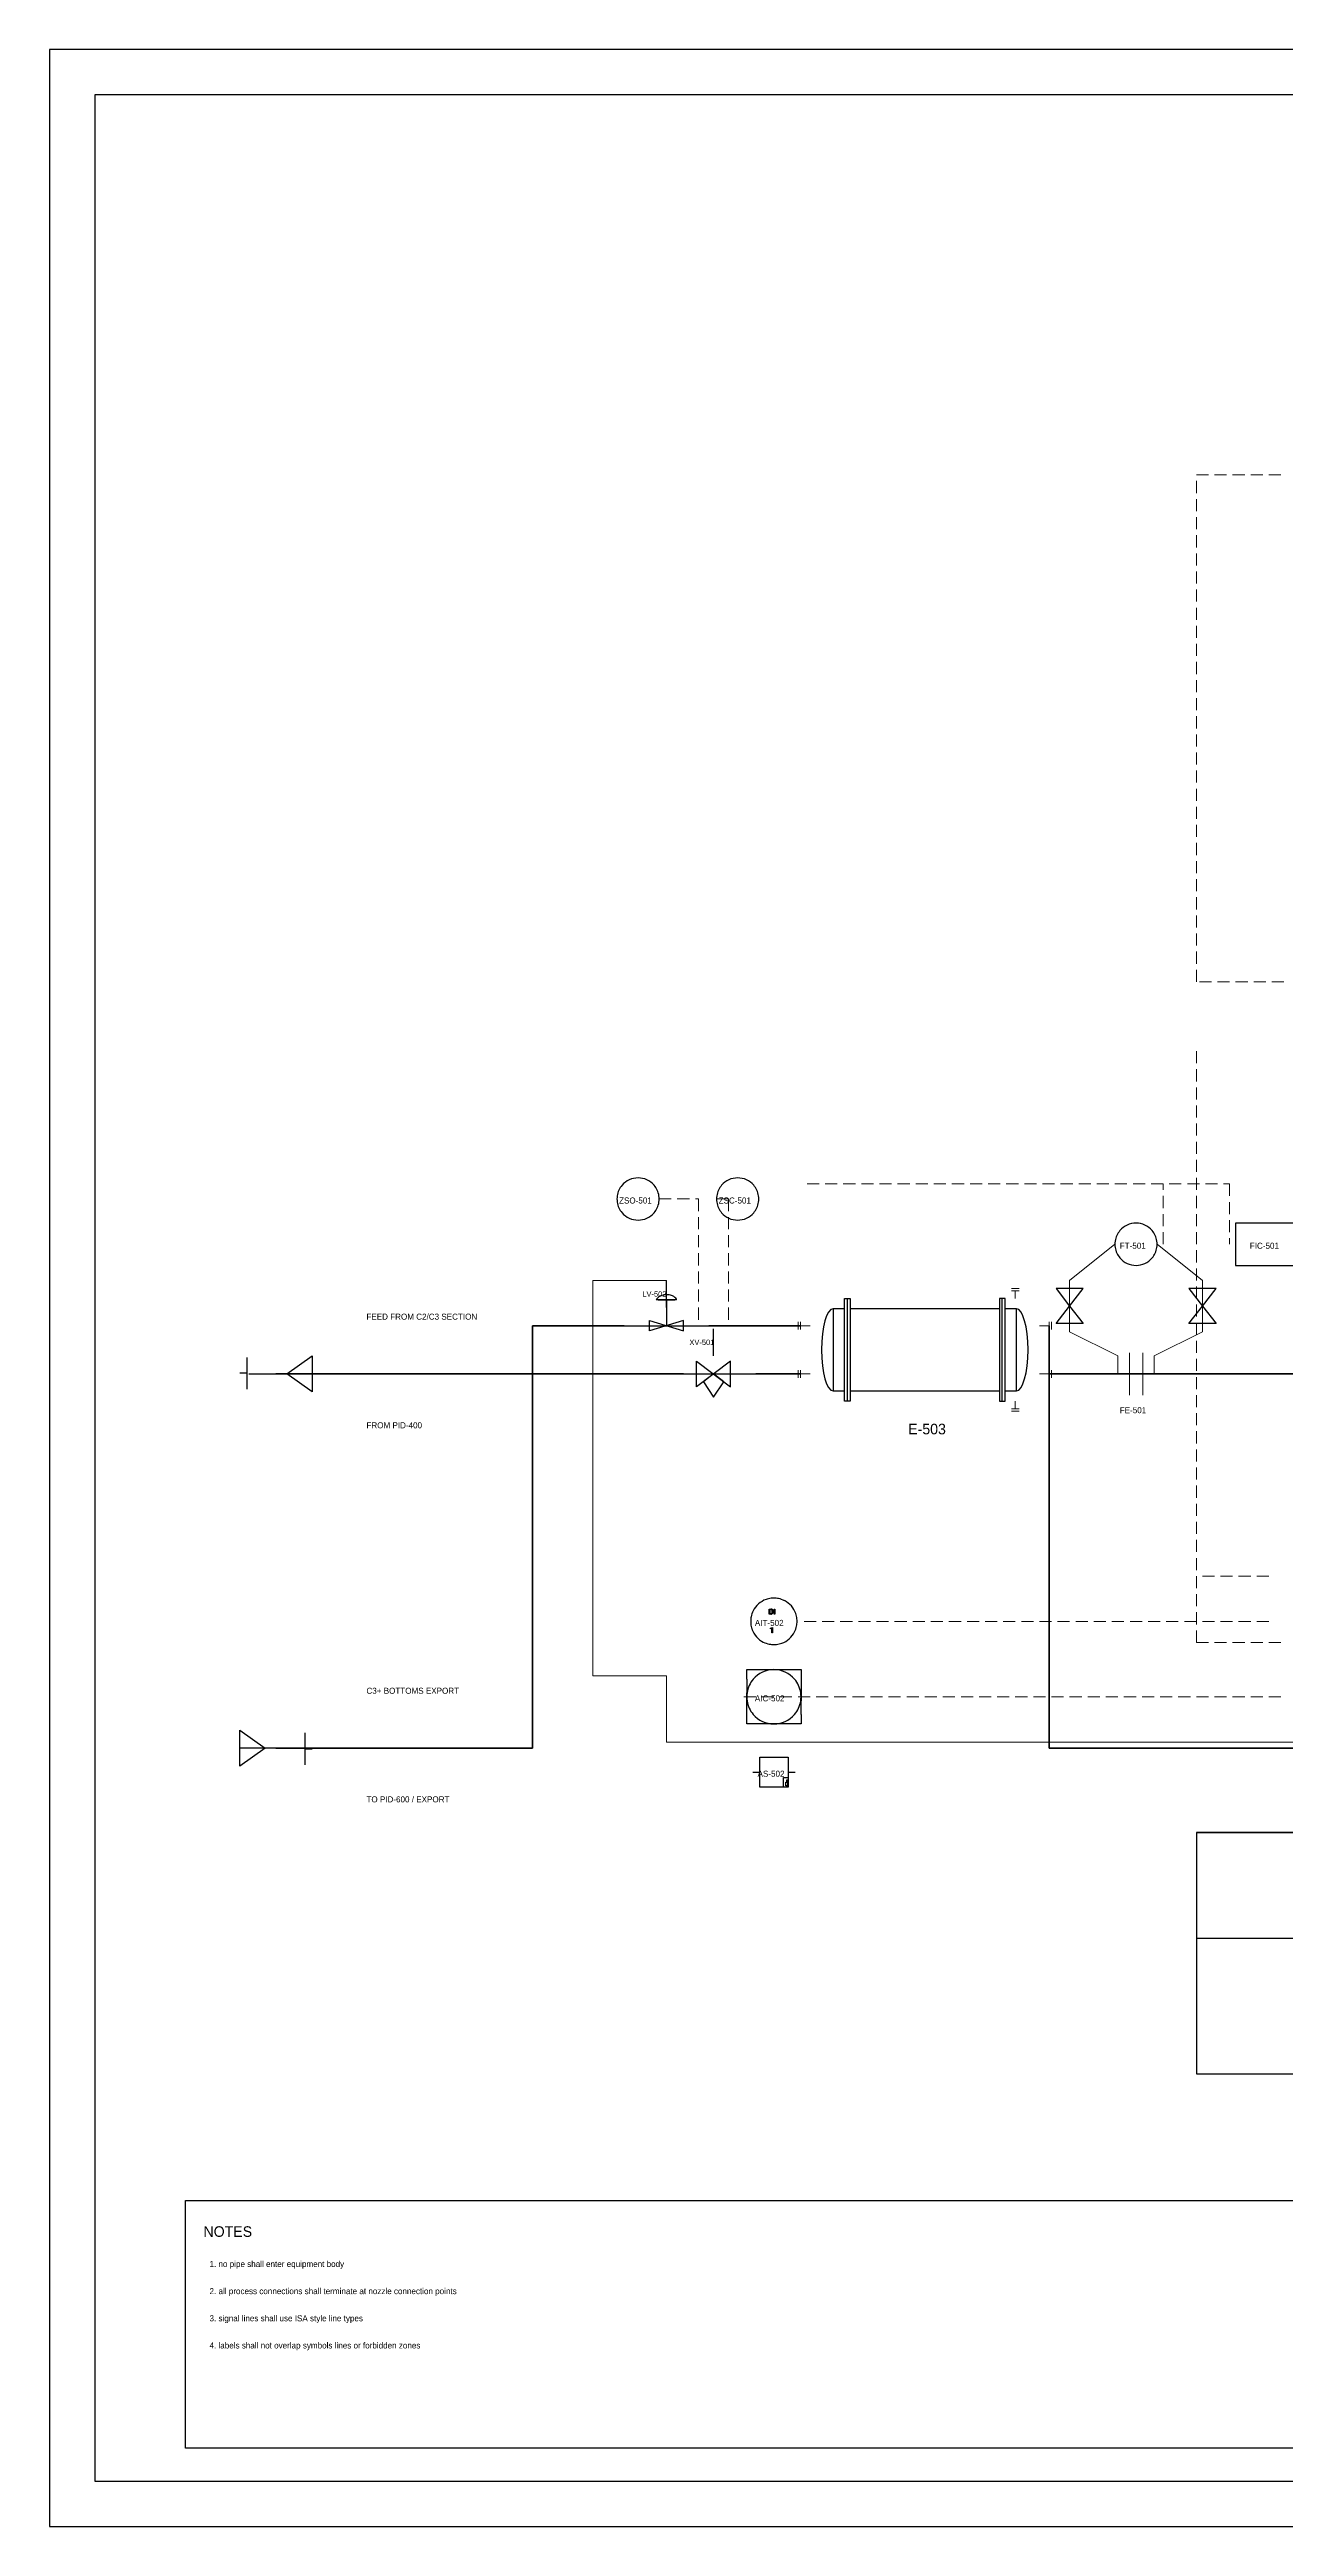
# Model space of a CAD drawing. Header units: metres. Extents: x 10 to 1179, y 10 to 831.
# Drawn here: x 10 to 420, y 10 to 831 of the extents above; entities that cross this region are included whole.
import ezdxf

# ---------------------------------------------------------------- set-up
doc = ezdxf.new("R2010")
doc.units = ezdxf.units.M
for name, color, linetype in [('BORDER', 7, 'Continuous'), ('IMPULSE_LINE', 8, 'Continuous'), ('INSTRUMENT', 7, 'Continuous'), ('NOZZLES', 7, 'Continuous'), ('PROCESS', 7, 'Continuous'), ('SIGNAL_ELECTRIC', 8, 'Continuous'), ('SIGNAL_PNEUMATIC', 8, 'Continuous'), ('SYMBOLS', 7, 'Continuous'), ('TABLE', 8, 'Continuous'), ('TEXT', 7, 'Continuous'), ('VALVES', 7, 'Continuous')]:
    doc.layers.add(name, color=color, linetype=linetype)

# ---------------------------------------------------------------- blocks, each defined once
blk = doc.blocks.new('YAML_PID_OFFPAGE_CONNECTOR')
at = {"layer": 'DEFAULT_1_2_778'}
for p, q in [((2.65, 0.67), (2.65, -0.73)), ((2.68, -0.03), (3.32, -0.03))]:
    blk.add_line(p, q, dxfattribs=at)
at = {"layer": 'DEFAULT_255_2_778'}
for p, q in [((-3.32, 0), (-3.32, 0.79)), ((-3.32, 0.79), (-1, 0)), ((2.5, 0), (-3.32, 0)), ((-1, 0), (-3.32, -0.79)), ((-3.32, -0.79), (-3.32, 0))]:
    blk.add_line(p, q, dxfattribs=at)
blk = doc.blocks.new('YAML_PID_FEED_BOTTOMS_EXCHANGER')
for p, q in [((-1.6875, -0.625), (-1.6875, 0.625)), ((1.6875, -0.625), (1.6875, 0.625))]:
    blk.add_line(p, q)
for points in [[(-1.75, 0.625), (-1.625, 0.625), (-1.625, -0.625), (-1.75, -0.625)], [(1.75, 0.625), (1.625, 0.625), (1.625, -0.625), (1.75, -0.625)]]:
    blk.add_lwpolyline(points, close=True)
at = {"linetype": 'CONTINUOUS'}
for points in [[(-1.75, 0.5), (-2, 0.5), (-2, -0.5)], [(1.625, 0.5), (-1.625, 0.5)], [(1.75, -0.5), (2, -0.5), (2, 0.5), (1.75, 0.5)], [(-2, -0.5), (-1.75, -0.5)], [(-1.625, -0.5), (1.625, -0.5)]]:
    blk.add_lwpolyline(points, dxfattribs=at)
for centre, major_axis in [((-2, 0), (0, -0.5)), ((2, 0), (0, 0.5))]:
    blk.add_ellipse(centre, major_axis=major_axis, ratio=0.5, start_param=3.1415927, end_param=6.2831853)
blk = doc.blocks.new('YAML_PID_SHUTDOWN_VALVE')
at = {"layer": 'DEFAULT_255_2_778'}
for p, q in [((-6.61, 0.53), (6.61, 0.53)), ((2.65, 1.85), (-2.65, -0.79)), ((-2.65, -0.79), (-2.65, 1.85)), ((-2.65, 1.85), (2.65, -0.79)), ((0, 0.53), (-1.59, -0.26)), ((1.59, -0.26), (0, 0.53)), ((2.65, -0.79), (2.65, 1.85)), ((-1.59, -0.26), (0, -1.85)), ((0, -1.85), (1.59, -0.26))]:
    blk.add_line(p, q, dxfattribs=at)
blk = doc.blocks.new('YAML_PID_CONTROL_VALVE')
at = {"layer": 'DEFAULT_255_2_778'}
for p, q in [((1.59, 3.3), (-1.59, 3.3)), ((-1.32, 3.3), (1.32, 3.3)), ((0, 3.3), (0, -3.31)), ((1.59, 3.3), (1.59, 3.3)), ((-6.61, -3.31), (6.61, -3.31)), ((2.65, -1.99), (-2.65, -4.64)), ((-2.65, -4.64), (-2.65, -1.99)), ((-2.65, -1.99), (2.65, -4.64)), ((2.65, -4.64), (2.65, -1.99))]:
    blk.add_line(p, q, dxfattribs=at)
for centre, radius, start, end in [((-0.12, 3.05), 1.49, 139.274, 170.2375), ((0.08, 2.88), 1.75, 107.8085, 139.4549), ((0.03, 3.03), 1.6, 100.7622, 107.7138), ((0.01, 3.18), 1.44, 91.8616, 100.8049), ((0, 3.29), 1.33, 90.0038, 91.7662), ((0, 3.22), 1.41, 80.7831, 89.8951), ((-0.02, 3.11), 1.52, 79.284, 80.8774), ((-0.07, 2.91), 1.72, 54.0163, 78.868), ((0.03, 3), 1.59, 16.9721, 54.9197), ((0.18, 3.07), 1.43, 9.4624, 16.199)]:
    blk.add_arc(centre, radius, start, end, dxfattribs=at)
blk = doc.blocks.new('YAML_PID_FIELD_INSTRUMENT')
for start, end in [(171.37307, 188.62693), (139.4584, 171.37307), (40.5416, 139.4584), (8.62693, 40.5416), (351.37307, 8.62693), (188.62693, 220.5416), (220.5416, 319.4584), (319.4584, 351.37307)]:
    blk.add_arc((0, 0), 0.5, start, end)
blk = doc.blocks.new('YAML_PID_ANALYZER')
at = {"layer": 'DEFAULT_255_1_542'}
for p, q in [((-1.31, 2.06), (-1.31, 3.52)), ((-1.31, 3.52), (-0.9, 3.52)), ((-0.91, 2.06), (-1.31, 2.06)), ((-0.9, 3.37), (-1.12, 3.37)), ((-1.12, 3.37), (-1.12, 2.22)), ((-1.12, 2.22), (-0.92, 2.22)), ((-0.45, 2.75), (-0.45, 2.84)), ((-0.26, 2.84), (-0.26, 2.75)), ((0.05, 2.06), (0.05, 3.52)), ((0.05, 3.52), (0.24, 3.52)), ((0.24, 2.06), (0.05, 2.06)), ((0.24, 3.52), (0.24, 2.06)), ((-0.94, -1.96), (-0.4, -1.76)), ((-0.94, -2.13), (-0.94, -1.96)), ((-0.56, -1.99), (-0.94, -2.13)), ((-0.56, -3.23), (-0.56, -1.99)), ((-0.37, -3.23), (-0.56, -3.23)), ((-0.4, -1.76), (-0.37, -1.76)), ((-0.37, -1.76), (-0.37, -3.23))]:
    blk.add_line(p, q, dxfattribs=at)
for centre, radius, start, end in [((-0.91, 2.8), 0.576, 269.49714, 284.0204), ((-0.92, 2.91), 0.849, 270.44455, 278.45097), ((-0.9, 2.79), 0.733, 75.4101, 90.38027), ((-0.9, 2.79), 0.571, 79.21515, 89.74461), ((-0.86, 2.98), 0.385, 40.38401, 80.14316), ((-0.88, 2.72), 0.658, 278.10729, 299.03395), ((-0.87, 2.63), 0.399, 283.76996, 318.15562), ((-0.87, 2.91), 0.61, 60.14555, 75.18903), ((-0.91, 2.66), 0.452, 318.74164, 343.68734), ((-0.85, 2.95), 0.57, 26.52541, 60.14509), ((-0.89, 2.95), 0.426, 26.57781, 40.15327), ((-0.84, 2.64), 0.561, 299.25312, 333.45713), ((-1.01, 2.9), 0.554, 9.65716, 26.1932), ((-1.14, 2.73), 0.688, 343.33247, 355.85483), ((-1.3, 2.84), 0.854, 359.64551, 9.86073), ((-1.4, 2.75), 0.951, 355.49889, 0.07885), ((-0.99, 2.87), 0.729, 7.40302, 26.83213), ((-0.96, 2.7), 0.699, 333.07073, 348.71812), ((-1.17, 2.74), 0.91, 348.729, 0.30126), ((-1.19, 2.84), 0.93, 0.16059, 7.71758)]:
    blk.add_arc(centre, radius, start, end, dxfattribs=at)
at = {"layer": 'DEFAULT_255_2_778'}
blk.add_line((-6.61, 0), (-6.61, 0), dxfattribs=at)
for centre, radius, start, end in [((0.08, 0), 6.69, 168.54147, 180.03525), ((-0.04, 0.03), 6.57, 153.04632, 168.52447), ((-0.01, 0.01), 6.61, 109.70784, 153.03281), ((-0.02, 0.01), 6.6, 96.31641, 109.65168), ((0, -0.13), 6.74, 89.98746, 96.32783), ((0, -0.08), 6.69, 78.54147, 90.03525), ((0.03, 0.04), 6.57, 63.04632, 78.52447), ((0.01, 0.01), 6.61, 19.70784, 63.03281), ((0.01, 0.02), 6.6, 6.31641, 19.65168), ((-0.13, 0), 6.74, 359.98746, 6.32783), ((0.13, 0), 6.74, 179.98746, 186.32783), ((-0.01, -0.02), 6.6, 186.31641, 199.65168), ((-0.01, -0.01), 6.61, 199.70784, 243.03281), ((-0.03, -0.04), 6.57, 243.04632, 258.52447), ((0, 0.08), 6.69, 258.54147, 270.03525), ((0, 0.13), 6.74, 269.98746, 276.32783), ((0.02, -0.01), 6.6, 276.31641, 289.65168), ((0.01, -0.01), 6.61, 289.70784, 333.03281), ((0.04, -0.03), 6.57, 333.04632, 348.52447), ((-0.08, 0), 6.69, 348.54147, 0.03525)]:
    blk.add_arc(centre, radius, start, end, dxfattribs=at)
blk = doc.blocks.new('YAML_PID_DCS_CONTROLLER')
for p, q in [((-0.5, 0.325), (-0.5, 0.075)), ((0.5, 0.325), (0.5, 0.075)), ((-0.5, -0.325), (-0.5, -0.075)), ((0.5, -0.325), (0.5, -0.075))]:
    blk.add_line(p, q)
for points in [[(-0.5, 0.325), (-0.5, 0.5), (0.5, 0.5), (0.5, 0.325)], [(-0.5, -0.075), (-0.5, 0.075)], [(0.5, 0.075), (0.5, -0.075)], [(0.5, -0.325), (0.5, -0.5), (-0.5, -0.5), (-0.5, -0.325)]]:
    blk.add_lwpolyline(points)
for start, end in [(40.5416, 139.4584), (171.3731, 188.6269), (139.4584, 171.3731), (8.6269, 40.5416), (351.3731, 8.6269), (188.6269, 220.5416), (220.5416, 319.4584), (319.4584, 351.3731)]:
    blk.add_arc((0, 0), 0.5, start, end)
blk = doc.blocks.new('YAML_PID_SAMPLE_POINT')
at = {"layer": 'DEFAULT_255_2_778'}
for p, q in [((-7.97, 0), (-5.32, 0)), ((-5.26, 2.65), (5.33, 2.65)), ((-5.26, -2.65), (-5.26, 2.65)), ((5.32, 0), (7.97, 0)), ((5.33, 2.65), (5.33, -2.65)), ((5.33, -2.65), (-5.26, -2.65)), ((3.61, -0.93), (5.33, -0.93)), ((3.61, -2.65), (3.61, -0.93)), ((5.33, -2.65), (3.61, -2.65)), ((4.53, -2.38), (4.53, -1.77)), ((4.53, -1.77), (4.89, -1.77)), ((4.89, -2.38), (4.53, -2.38)), ((4.89, -1.77), (4.89, -1.32)), ((4.89, -1.32), (5.19, -1.32)), ((5.19, -2.38), (4.89, -2.38)), ((5.19, -1.32), (5.19, -2.38)), ((5.33, -0.93), (5.33, -2.65))]:
    blk.add_line(p, q, dxfattribs=at)

msp = doc.modelspace()

# ---------------------------------------------------------------- linework, layer by layer
at = {"layer": 'BORDER'}
for points in [[(10, 10), (1179, 10), (1179, 831), (10, 831), (10, 10)], [(25, 25), (1164, 25), (1164, 816), (25, 816), (25, 25)]]:
    msp.add_lwpolyline(points, dxfattribs=at)
at = {"layer": 'IMPULSE_LINE', "lineweight": 18}
for p, q in [((348, 423), (363, 435)), ((392, 423), (377, 435)), ((348, 406), (348, 423)), ((392, 406), (392, 423)), ((364, 398), (348, 406)), ((376, 398), (392, 406)), ((364, 392), (364, 398)), ((376, 392), (376, 398))]:
    msp.add_line(p, q, dxfattribs=at)
at = {"layer": 'INSTRUMENT'}
for p, q in [((214.4, 414), (214.4, 423)), ((230, 398), (230, 407))]:
    msp.add_line(p, q, dxfattribs=at)
at = {"layer": 'INSTRUMENT', "lineweight": 18}
for p, q in [((367.8, 385), (367.8, 399)), ((372.2, 385), (372.2, 399))]:
    msp.add_line(p, q, dxfattribs=at)
at = {"layer": 'INSTRUMENT'}
msp.add_lwpolyline([(403, 428), (425, 428), (425, 442), (403, 442), (403, 428)], dxfattribs=at)
at = {"layer": 'NOZZLES', "lineweight": 13}
for p, q in [((331.3, 420.35), (328.7, 420.35)), ((331.3, 419.6), (328.7, 419.6)), ((330, 417), (330, 419.6)), ((258.05, 409.3), (258.05, 406.7)), ((258.8, 409.3), (258.8, 406.7)), ((262, 408), (258.8, 408)), ((338, 408), (341.2, 408)), ((341.2, 406.7), (341.2, 409.3)), ((341.95, 406.7), (341.95, 409.3)), ((258.05, 393.3), (258.05, 390.7)), ((258.8, 393.3), (258.8, 390.7)), ((262, 392), (258.8, 392)), ((338, 392), (341.2, 392)), ((341.2, 390.7), (341.2, 393.3)), ((341.95, 390.7), (341.95, 393.3)), ((328.7, 380.4), (331.3, 380.4)), ((328.7, 379.65), (331.3, 379.65)), ((330, 383), (330, 380.4))]:
    msp.add_line(p, q, dxfattribs=at)
at = {"layer": 'PROCESS', "lineweight": 35}
for points in [[(170, 408), (200.4, 408)], [(170, 408), (170, 268)], [(228.4, 408), (258.8, 408)], [(341.2, 268), (341.2, 408)], [(85, 392), (220, 392)], [(244, 392), (258.8, 392)], [(341.2, 392), (390, 392)], [(390, 392), (424.6, 392)], [(170, 268), (85, 268)], [(390, 268), (341.2, 268)], [(555, 268), (390, 268)], [(520, 240), (390, 240)]]:
    msp.add_lwpolyline(points, dxfattribs=at)
at = {"layer": 'PROCESS', "lineweight": 25}
for points in [[(390, 240), (390, 205)], [(390, 240), (390, 160)], [(390, 205), (427, 205)], [(390, 160), (427, 160)]]:
    msp.add_lwpolyline(points, dxfattribs=at)
at = {"layer": 'SIGNAL_ELECTRIC', "lineweight": 13}
for p, q in [((390, 690), (394, 690)), ((396, 690), (400, 690)), ((402, 690), (406, 690)), ((408, 690), (412, 690)), ((414, 690), (418, 690)), ((390, 684), (390, 688)), ((390, 678), (390, 682)), ((390, 672), (390, 676)), ((390, 666), (390, 670)), ((390, 660), (390, 664)), ((390, 654), (390, 658)), ((390, 648), (390, 652)), ((390, 642), (390, 646)), ((390, 636), (390, 640)), ((390, 630), (390, 634)), ((390, 624), (390, 628)), ((390, 618), (390, 622)), ((390, 612), (390, 616)), ((390, 606), (390, 610)), ((390, 600), (390, 604)), ((390, 594), (390, 598)), ((390, 588), (390, 592)), ((390, 582), (390, 586)), ((390, 576), (390, 580)), ((390, 570), (390, 574)), ((390, 564), (390, 568)), ((390, 558), (390, 562)), ((390, 552), (390, 556)), ((390, 546), (390, 550)), ((390, 540), (390, 544)), ((390, 534), (390, 538)), ((390, 528), (390, 532)), ((390, 522), (390, 526)), ((395, 522), (391, 522)), ((401, 522), (397, 522)), ((407, 522), (403, 522)), ((413, 522), (409, 522)), ((419, 522), (415, 522)), ((212, 450), (216, 450)), ((218, 450), (222, 450)), ((224, 450), (225, 450)), ((225, 450), (225, 446)), ((225, 444), (225, 440)), ((231, 450), (235, 450)), ((235, 450), (235, 446)), ((235, 444), (235, 440)), ((225, 438), (225, 434)), ((235, 438), (235, 434)), ((225, 432), (225, 428)), ((235, 432), (235, 428)), ((225, 426), (225, 422)), ((225, 420), (225, 416)), ((235, 426), (235, 422)), ((235, 420), (235, 416)), ((225, 414), (225, 410)), ((235, 414), (235, 410))]:
    msp.add_line(p, q, dxfattribs=at)
at = {"layer": 'SIGNAL_ELECTRIC', "lineweight": 18}
for p, q in [((390, 495), (390, 499)), ((390, 489), (390, 493)), ((390, 483), (390, 487)), ((390, 477), (390, 481)), ((390, 471), (390, 475)), ((390, 465), (390, 469)), ((390, 459), (390, 463)), ((261, 455), (265, 455)), ((267, 455), (271, 455)), ((273, 455), (277, 455)), ((279, 455), (283, 455)), ((285, 455), (289, 455)), ((291, 455), (295, 455)), ((297, 455), (301, 455)), ((303, 455), (307, 455)), ((309, 455), (313, 455)), ((315, 455), (319, 455)), ((321, 455), (325, 455)), ((327, 455), (331, 455)), ((333, 455), (337, 455)), ((339, 455), (343, 455)), ((345, 455), (349, 455)), ((351, 455), (355, 455)), ((357, 455), (361, 455)), ((363, 455), (367, 455)), ((369, 455), (373, 455)), ((375, 455), (379, 455)), ((379, 453), (379, 455)), ((381, 455), (385, 455)), ((387, 455), (391, 455)), ((390, 453), (390, 457)), ((393, 455), (397, 455)), ((399, 455), (401, 455)), ((401, 455), (401, 451)), ((379, 447), (379, 451)), ((379, 441), (379, 445)), ((390, 447), (390, 451)), ((390, 441), (390, 445)), ((401, 449), (401, 445)), ((379, 435), (379, 439)), ((390, 435), (390, 439)), ((401, 443), (401, 439)), ((401, 437), (401, 435)), ((390, 429), (390, 433)), ((390, 423), (390, 427)), ((390, 417), (390, 421)), ((390, 411), (390, 415)), ((390, 405), (390, 409)), ((390, 399), (390, 403)), ((390, 393), (390, 397)), ((390, 387), (390, 391)), ((390, 381), (390, 385)), ((390, 375), (390, 379)), ((390, 369), (390, 373)), ((390, 363), (390, 367)), ((390, 357), (390, 361)), ((390, 351), (390, 355)), ((390, 345), (390, 349)), ((390, 339), (390, 343)), ((390, 333), (390, 337)), ((390, 327), (390, 331)), ((390, 321), (390, 325)), ((396, 325), (392, 325)), ((402, 325), (398, 325)), ((408, 325), (404, 325)), ((414, 325), (410, 325)), ((390, 315), (390, 319)), ((390, 309), (390, 313)), ((260, 310), (264, 310)), ((266, 310), (270, 310)), ((272, 310), (276, 310)), ((278, 310), (282, 310)), ((284, 310), (288, 310)), ((290, 310), (294, 310)), ((296, 310), (300, 310)), ((302, 310), (306, 310)), ((308, 310), (312, 310)), ((314, 310), (318, 310)), ((320, 310), (324, 310)), ((326, 310), (330, 310)), ((332, 310), (336, 310)), ((338, 310), (342, 310)), ((344, 310), (348, 310)), ((350, 310), (354, 310)), ((356, 310), (360, 310)), ((362, 310), (366, 310)), ((368, 310), (372, 310)), ((374, 310), (378, 310)), ((380, 310), (384, 310)), ((386, 310), (390, 310)), ((390, 303), (390, 307)), ((392, 310), (396, 310)), ((398, 310), (402, 310)), ((404, 310), (408, 310)), ((410, 310), (414, 310)), ((390, 303), (394, 303)), ((396, 303), (400, 303)), ((402, 303), (406, 303)), ((408, 303), (412, 303)), ((414, 303), (418, 303)), ((244, 285), (240, 285)), ((250, 285), (246, 285)), ((256, 285), (252, 285)), ((262, 285), (258, 285)), ((268, 285), (264, 285)), ((274, 285), (270, 285)), ((280, 285), (276, 285)), ((286, 285), (282, 285)), ((292, 285), (288, 285)), ((298, 285), (294, 285)), ((304, 285), (300, 285)), ((310, 285), (306, 285)), ((316, 285), (312, 285)), ((322, 285), (318, 285)), ((328, 285), (324, 285)), ((334, 285), (330, 285)), ((340, 285), (336, 285)), ((346, 285), (342, 285)), ((352, 285), (348, 285)), ((358, 285), (354, 285)), ((364, 285), (360, 285)), ((370, 285), (366, 285)), ((376, 285), (372, 285)), ((382, 285), (378, 285)), ((388, 285), (384, 285)), ((394, 285), (390, 285)), ((400, 285), (396, 285)), ((406, 285), (402, 285)), ((412, 285), (408, 285)), ((418, 285), (414, 285))]:
    msp.add_line(p, q, dxfattribs=at)
at = {"layer": 'SIGNAL_PNEUMATIC', "lineweight": 13}
for p, q in [((190, 292), (190, 423)), ((190, 423), (214.4, 423)), ((214.4, 292), (190, 292)), ((214.4, 292), (214.4, 270)), ((214.4, 270), (476, 270))]:
    msp.add_line(p, q, dxfattribs=at)
at = {"layer": 'TABLE'}
msp.add_lwpolyline([(55, 118), (615, 118), (615, 36), (55, 36), (55, 118)], dxfattribs=at)
at = {"layer": 'VALVES'}
for points in [[(343.5, 420.3), (348, 414.5), (352.5, 420.3), (343.5, 420.3)], [(387.5, 420.3), (392, 414.5), (396.5, 420.3), (387.5, 420.3)], [(343.5, 408.7), (348, 414.5), (352.5, 408.7), (343.5, 408.7)], [(387.5, 408.7), (392, 414.5), (396.5, 408.7), (387.5, 408.7)]]:
    msp.add_lwpolyline(points, dxfattribs=at)

# ---------------------------------------------------------------- block references
at = {"layer": 'SYMBOLS'}
for name, p, xscale, yscale in [('YAML_PID_FIELD_INSTRUMENT', (205, 450), 14, 14), ('YAML_PID_FIELD_INSTRUMENT', (238, 450), 14, 14), ('YAML_PID_FIELD_INSTRUMENT', (370, 435), 14, 14), ('YAML_PID_CONTROL_VALVE', (214.4, 412.29), 2.1165301000816377, 1.294311383901137), ('YAML_PID_FEED_BOTTOMS_EXCHANGER', (300, 400), 15.2, 27.2), ('YAML_PID_SHUTDOWN_VALVE', (230, 390.29), 2.1165301000816377, 3.2396607038551637), ('YAML_PID_ANALYZER', (250, 310), 1.1638494030954656, 1.1638494030954656), ('YAML_PID_DCS_CONTROLLER', (250, 285), 18, 18), ('YAML_PID_OFFPAGE_CONNECTOR', (85, 268), 3.6103034812080543, 7.559055118110234), ('YAML_PID_SAMPLE_POINT', (250, 260), 0.8782329952136302, 1.8897518755787364)]:
    msp.add_blockref(name, p, dxfattribs=dict(at, xscale=xscale, yscale=yscale))
at = {"layer": 'SYMBOLS', "xscale": 3.6103034812080543, "yscale": 7.559055118110234, "rotation": 180}
msp.add_blockref('YAML_PID_OFFPAGE_CONNECTOR', (85, 392), dxfattribs=at)

# ---------------------------------------------------------------- texts
at = {"layer": 'TEXT'}
for s, height, p in [('ZSO-501', 2, (198.7, 448.5)), ('ZSC-501', 2, (231.7, 448.5)), ('FT-501', 2, (364.6, 433.5)), ('FIC-501', 2, (407.7, 433.5)), ('LV-502', 1.8, (206.4, 417.6)), ('FEED FROM C2/C3 SECTION', 2, (115, 410)), ('XV-501', 1.8, (222, 401.6)), ('FE-501', 2, (364.6, 379)), ('FROM PID-400', 2, (115, 374)), ('E-503', 3.5, (294.5, 372)), ('AIT-502', 2, (243.7, 308.5)), ('C3+ BOTTOMS EXPORT', 2, (115, 286)), ('AIC-502', 2, (243.7, 283.5)), ('AS-502', 2, (244.6, 258.5)), ('TO PID-600 / EXPORT', 2, (115, 250)), ('NOTES', 3.5, (61, 106)), ('1. no pipe shall enter equipment body', 2, (63, 96)), ('2. all process connections shall terminate at nozzle connection points', 2, (63, 87)), ('3. signal lines shall use ISA style line types', 2, (63, 78)), ('4. labels shall not overlap symbols lines or forbidden zones', 2, (63, 69))]:
    msp.add_text(s, height=height, dxfattribs=at).set_placement(p)

doc.saveas('drawing.dxf')
